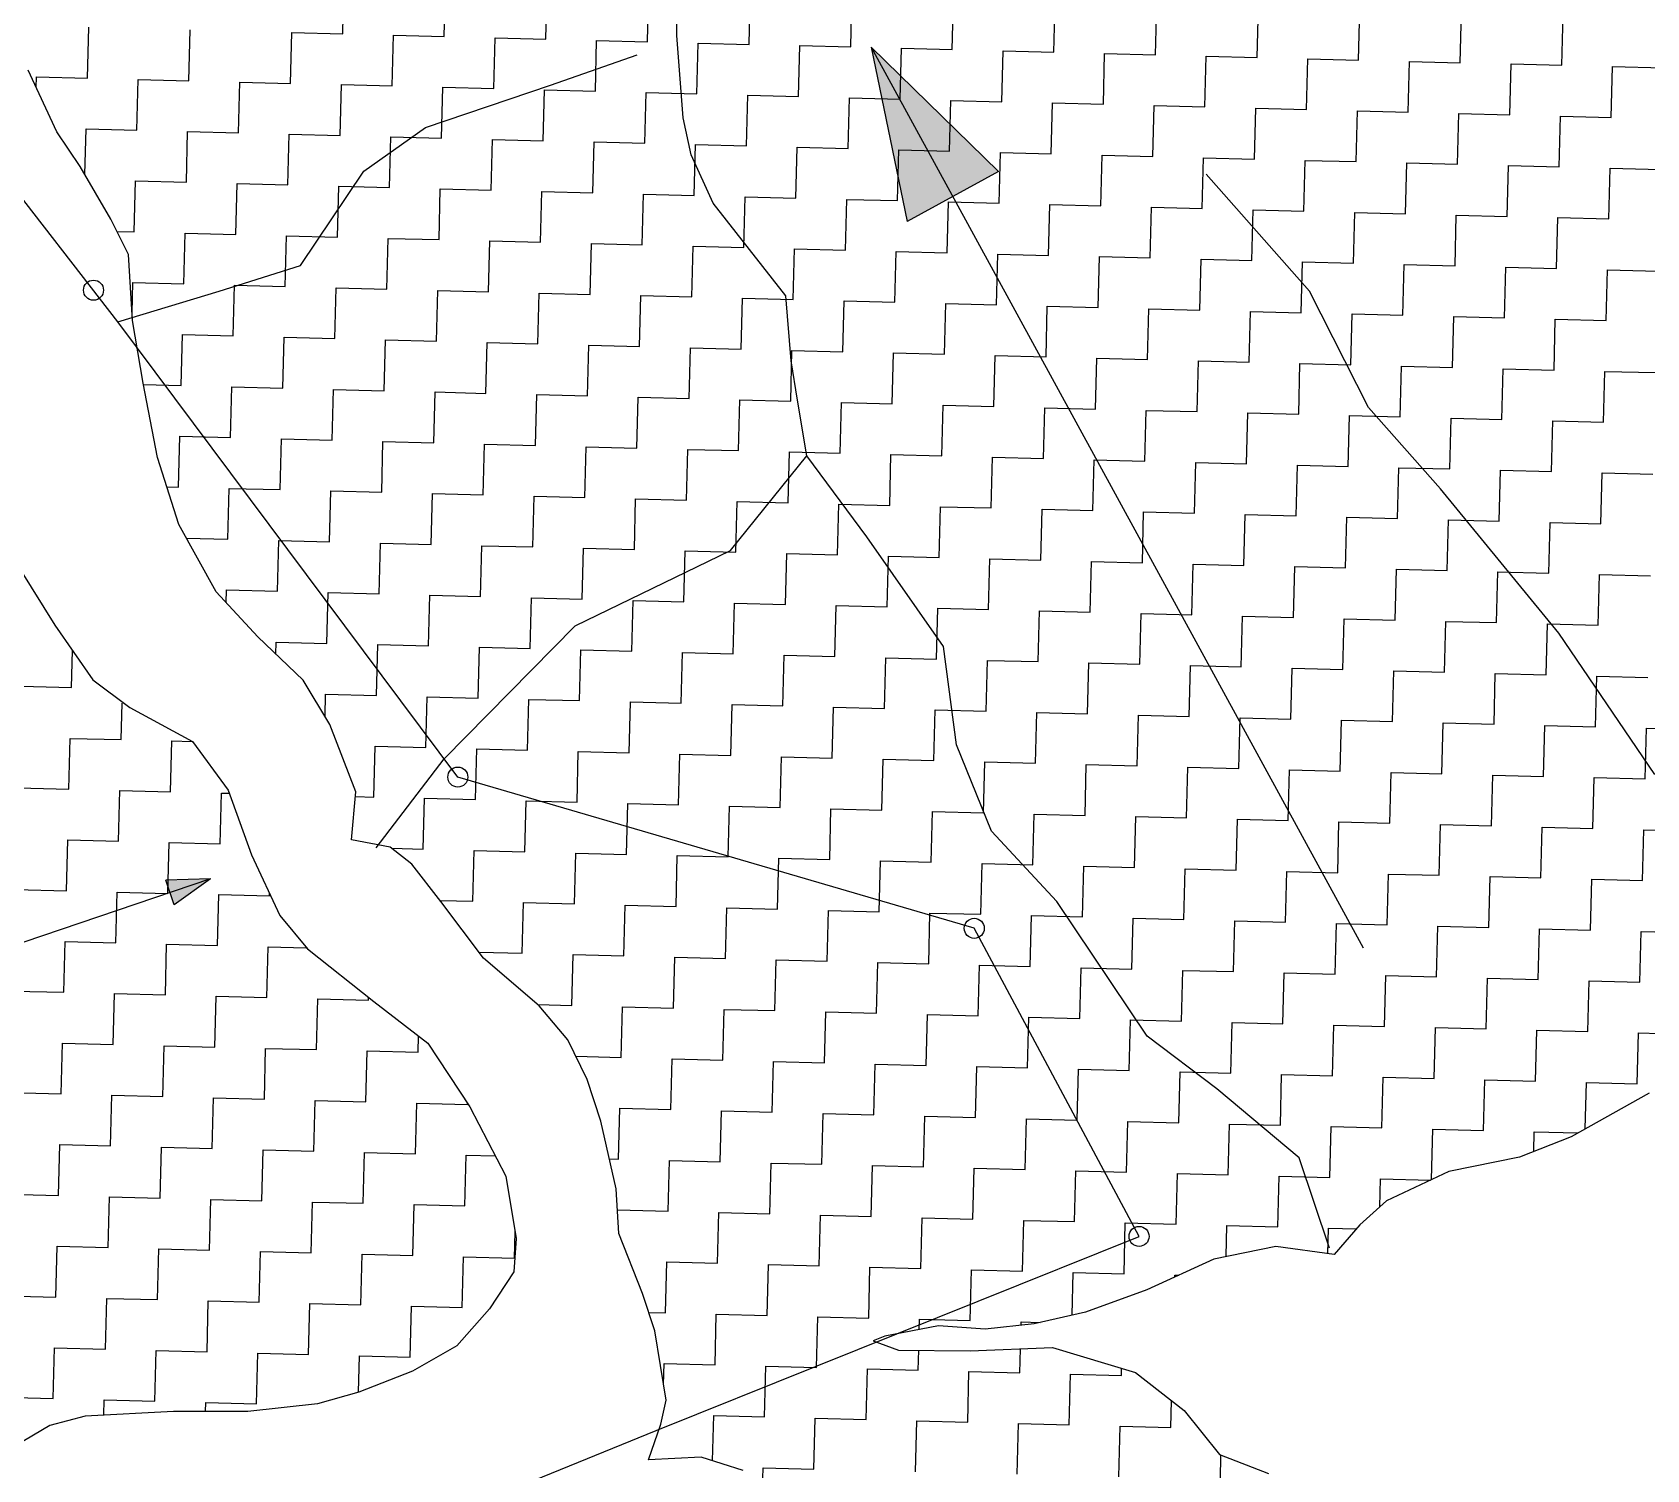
# Model space of a CAD drawing. Header units: metres. Extents: x 295068 to 298038, y 2018465 to 2021372.
# Drawn here: x 296351.1 to 296750.4, y 2018890.9 to 2019246.5 of the extents above; entities that cross this region are included whole.
import ezdxf

# ---------------------------------------------------------------- set-up
doc = ezdxf.new("R2010")
doc.units = ezdxf.units.M
doc.header["$MEASUREMENT"] = 0
for name, color, linetype in [('LINE_WATER', 4, 'Continuous'), ('POLY_HATCH', 12, 'Continuous'), ('POLY_PARCEL', 6, 'Continuous')]:
    doc.layers.add(name, color=color, linetype=linetype)

msp = doc.modelspace()

# ---------------------------------------------------------------- hatches: boundary and pattern name
h = msp.add_hatch(color=256)
h.paths.add_polyline_path([(296578.79, 2019205.87), (296590.1, 2019212.05), (296558.58, 2019242.86)])
h.paths.add_polyline_path([(296558.58, 2019242.86), (296567.47, 2019199.69), (296578.79, 2019205.87)])
h = msp.add_hatch(color=256)
h.paths.add_polyline_path([(296385.14, 2019033.68), (296386.18, 2019030.63), (296395.12, 2019037.07)])
h.paths.add_polyline_path([(296395.12, 2019037.07), (296384.11, 2019036.73), (296385.14, 2019033.68)])

# ---------------------------------------------------------------- linework, layer by layer
for points in [[(296558.58, 2019242.86), (296680.32, 2019020.04)], [(296558.58, 2019242.86), (296567.47, 2019199.69)], [(296558.58, 2019242.86), (296590.1, 2019212.05)], [(296590.1, 2019212.05), (296567.47, 2019199.69)], [(296395.12, 2019037.07), (296335.01, 2019016.67)], [(296395.12, 2019037.07), (296384.11, 2019036.73)], [(296386.18, 2019030.63), (296384.11, 2019036.73)], [(296395.12, 2019037.07), (296386.18, 2019030.63)]]:
    msp.add_lwpolyline(points)
for centre in [(296366.2, 2019182.71), (296456.33, 2019062.25), (296584.08, 2019024.83), (296624.85, 2018948.6)]:
    msp.add_circle(centre, 2.48)
at = {"layer": 'LINE_WATER'}
for p, q in [((296510.49, 2019245.75), (296510.69, 2019267.15)), ((296512.11, 2019225.36), (296510.49, 2019245.75)), ((296479.22, 2019233.41), (296500.67, 2019240.97)), ((296448.33, 2019222.97), (296479.22, 2019233.41)), ((296514.05, 2019216.18), (296512.11, 2019225.36)), ((296433.05, 2019212.13), (296448.33, 2019222.97)), ((296519.46, 2019204.26), (296514.05, 2019216.18)), ((296417.44, 2019188.8), (296433.05, 2019212.13)), ((296667.02, 2019182.52), (296641.44, 2019211.42)), ((296537.44, 2019181.32), (296519.46, 2019204.26)), ((296397.28, 2019182.46), (296417.44, 2019188.8)), ((296372.26, 2019174.91), (296397.28, 2019182.46)), ((296538.81, 2019165.22), (296537.44, 2019181.32)), ((296681.59, 2019153.73), (296667.02, 2019182.52)), ((296540.35, 2019155.55), (296538.81, 2019165.22)), ((296542.7, 2019141.73), (296540.35, 2019155.55)), ((296699.46, 2019133.59), (296681.59, 2019153.73)), ((296523.82, 2019118.35), (296542.7, 2019141.73)), ((296557.47, 2019121.73), (296542.7, 2019141.73)), ((296728.73, 2019097.87), (296699.46, 2019133.59)), ((296576.47, 2019094.53), (296557.47, 2019121.73)), ((296485.38, 2019099.68), (296523.82, 2019118.35)), ((296452.96, 2019066.77), (296485.38, 2019099.68)), ((296752.44, 2019062.89), (296728.73, 2019097.87)), ((296579.72, 2019070.2), (296576.47, 2019094.53)), ((296588.31, 2019048.89), (296579.72, 2019070.2)), ((296436.15, 2019044.77), (296452.96, 2019066.77)), ((296604.48, 2019031.45), (296588.31, 2019048.89)), ((296626.85, 2018998.18), (296604.48, 2019031.45)), ((296644.11, 2018985.09), (296626.85, 2018998.18)), ((296664.43, 2018968.04), (296644.11, 2018985.09)), ((296671.95, 2018945.71), (296664.43, 2018968.04))]:
    msp.add_line(p, q, dxfattribs=at)
at = {"layer": 'POLY_HATCH', "linetype": 'Continuous'}
for p, q in [((296427.84, 2019246.14), (296428.16, 2019258.71)), ((296452.97, 2019245.5), (296453.3, 2019258.06)), ((296478.11, 2019244.85), (296478.43, 2019257.41)), ((296503.24, 2019244.2), (296503.56, 2019256.77)), ((296528.37, 2019243.55), (296528.7, 2019256.12)), ((296553.51, 2019242.9), (296553.83, 2019255.47)), ((296578.64, 2019242.26), (296578.96, 2019254.82)), ((296603.77, 2019241.61), (296604.1, 2019254.17)), ((296628.91, 2019240.96), (296629.23, 2019253.53)), ((296654.04, 2019240.31), (296654.36, 2019252.88)), ((296679.17, 2019239.66), (296679.5, 2019252.23)), ((296704.31, 2019239.01), (296704.63, 2019251.58)), ((296729.44, 2019238.37), (296729.76, 2019250.93)), ((296364.68, 2019235.2), (296365.01, 2019247.76)), ((296389.81, 2019234.55), (296390.14, 2019247.12)), ((296414.95, 2019233.9), (296415.27, 2019246.47)), ((296415.27, 2019246.47), (296427.84, 2019246.14)), ((296440.08, 2019233.25), (296440.41, 2019245.82)), ((296440.41, 2019245.82), (296452.97, 2019245.5)), ((296465.21, 2019232.61), (296465.54, 2019245.17)), ((296465.54, 2019245.17), (296478.11, 2019244.85)), ((296490.35, 2019231.96), (296490.67, 2019244.52)), ((296490.67, 2019244.52), (296503.24, 2019244.2)), ((296515.48, 2019231.31), (296515.81, 2019243.88)), ((296515.81, 2019243.88), (296528.37, 2019243.55)), ((296540.61, 2019230.66), (296540.94, 2019243.23)), ((296540.94, 2019243.23), (296553.51, 2019242.9)), ((296565.75, 2019230.01), (296566.07, 2019242.58)), ((296566.07, 2019242.58), (296578.64, 2019242.26)), ((296590.88, 2019229.36), (296591.21, 2019241.93)), ((296591.21, 2019241.93), (296603.77, 2019241.61)), ((296616.02, 2019228.72), (296616.34, 2019241.28)), ((296616.34, 2019241.28), (296628.91, 2019240.96)), ((296641.15, 2019228.07), (296641.47, 2019240.63)), ((296641.47, 2019240.63), (296654.04, 2019240.31)), ((296666.28, 2019227.42), (296666.61, 2019239.99)), ((296666.61, 2019239.99), (296679.17, 2019239.66)), ((296691.42, 2019226.77), (296691.74, 2019239.34)), ((296691.74, 2019239.34), (296704.31, 2019239.01)), ((296716.55, 2019226.12), (296716.87, 2019238.69)), ((296716.87, 2019238.69), (296729.44, 2019238.37)), ((296741.68, 2019225.48), (296742.01, 2019238.04)), ((296742.01, 2019238.04), (296754.57, 2019237.72)), ((296352.05, 2019232.9), (296352.11, 2019235.52)), ((296352.11, 2019235.52), (296364.68, 2019235.2)), ((296376.92, 2019222.31), (296377.25, 2019234.87)), ((296377.25, 2019234.87), (296389.81, 2019234.55)), ((296402.06, 2019221.66), (296402.38, 2019234.23)), ((296402.38, 2019234.23), (296414.95, 2019233.9)), ((296427.19, 2019221.01), (296427.51, 2019233.58)), ((296427.51, 2019233.58), (296440.08, 2019233.25)), ((296452.32, 2019220.36), (296452.65, 2019232.93)), ((296452.65, 2019232.93), (296465.21, 2019232.61)), ((296477.46, 2019219.71), (296477.78, 2019232.28)), ((296477.78, 2019232.28), (296490.35, 2019231.96)), ((296502.59, 2019219.07), (296502.91, 2019231.63)), ((296502.91, 2019231.63), (296515.48, 2019231.31)), ((296527.72, 2019218.42), (296528.05, 2019230.98)), ((296528.05, 2019230.98), (296540.61, 2019230.66)), ((296552.86, 2019217.77), (296553.18, 2019230.34)), ((296553.18, 2019230.34), (296565.75, 2019230.01)), ((296577.99, 2019217.12), (296578.32, 2019229.69)), ((296578.32, 2019229.69), (296590.88, 2019229.36)), ((296603.12, 2019216.47), (296603.45, 2019229.04)), ((296603.45, 2019229.04), (296616.02, 2019228.72)), ((296628.26, 2019215.83), (296628.58, 2019228.39)), ((296628.58, 2019228.39), (296641.15, 2019228.07)), ((296653.39, 2019215.18), (296653.72, 2019227.74)), ((296653.72, 2019227.74), (296666.28, 2019227.42)), ((296678.52, 2019214.53), (296678.85, 2019227.1)), ((296678.85, 2019227.1), (296691.42, 2019226.77)), ((296703.66, 2019213.88), (296703.98, 2019226.45)), ((296703.98, 2019226.45), (296716.55, 2019226.12)), ((296728.79, 2019213.23), (296729.12, 2019225.8)), ((296729.12, 2019225.8), (296741.68, 2019225.48)), ((296364.07, 2019211.36), (296364.36, 2019222.63)), ((296364.36, 2019222.63), (296376.92, 2019222.31)), ((296389.17, 2019209.42), (296389.49, 2019221.98)), ((296389.49, 2019221.98), (296402.06, 2019221.66)), ((296414.3, 2019208.77), (296414.62, 2019221.33)), ((296414.62, 2019221.33), (296427.19, 2019221.01)), ((296439.43, 2019208.12), (296439.76, 2019220.69)), ((296439.76, 2019220.69), (296452.32, 2019220.36)), ((296464.57, 2019207.47), (296464.89, 2019220.04)), ((296464.89, 2019220.04), (296477.46, 2019219.71)), ((296489.7, 2019206.82), (296490.02, 2019219.39)), ((296490.02, 2019219.39), (296502.59, 2019219.07)), ((296514.83, 2019206.18), (296515.16, 2019218.74)), ((296515.16, 2019218.74), (296527.72, 2019218.42)), ((296539.97, 2019205.53), (296540.29, 2019218.09)), ((296540.29, 2019218.09), (296552.86, 2019217.77)), ((296565.1, 2019204.88), (296565.42, 2019217.45)), ((296565.42, 2019217.45), (296577.99, 2019217.12)), ((296590.23, 2019204.23), (296590.56, 2019216.8)), ((296590.56, 2019216.8), (296603.12, 2019216.47)), ((296615.37, 2019203.58), (296615.69, 2019216.15)), ((296615.69, 2019216.15), (296628.26, 2019215.83)), ((296640.5, 2019202.93), (296640.82, 2019215.5)), ((296640.82, 2019215.5), (296653.39, 2019215.18)), ((296665.63, 2019202.29), (296665.96, 2019214.85)), ((296665.96, 2019214.85), (296678.52, 2019214.53)), ((296690.77, 2019201.64), (296691.09, 2019214.2)), ((296691.09, 2019214.2), (296703.66, 2019213.88)), ((296715.9, 2019200.99), (296716.22, 2019213.56)), ((296716.22, 2019213.56), (296728.79, 2019213.23)), ((296741.03, 2019200.34), (296741.36, 2019212.91)), ((296741.36, 2019212.91), (296753.92, 2019212.58)), ((296376.28, 2019197.17), (296376.6, 2019209.74)), ((296376.6, 2019209.74), (296389.17, 2019209.42)), ((296401.41, 2019196.53), (296401.73, 2019209.09)), ((296401.73, 2019209.09), (296414.3, 2019208.77)), ((296426.54, 2019195.88), (296426.87, 2019208.44)), ((296426.87, 2019208.44), (296439.43, 2019208.12)), ((296451.68, 2019195.23), (296452, 2019207.8)), ((296452, 2019207.8), (296464.57, 2019207.47)), ((296476.81, 2019194.58), (296477.13, 2019207.15)), ((296477.13, 2019207.15), (296489.7, 2019206.82)), ((296501.94, 2019193.93), (296502.27, 2019206.5)), ((296502.27, 2019206.5), (296514.83, 2019206.18)), ((296527.08, 2019193.28), (296527.4, 2019205.85)), ((296527.4, 2019205.85), (296539.97, 2019205.53)), ((296552.21, 2019192.64), (296552.53, 2019205.2)), ((296552.53, 2019205.2), (296565.1, 2019204.88)), ((296577.34, 2019191.99), (296577.67, 2019204.55)), ((296577.67, 2019204.55), (296590.23, 2019204.23)), ((296602.48, 2019191.34), (296602.8, 2019203.91)), ((296602.8, 2019203.91), (296615.37, 2019203.58)), ((296627.61, 2019190.69), (296627.93, 2019203.26)), ((296627.93, 2019203.26), (296640.5, 2019202.93)), ((296652.74, 2019190.04), (296653.07, 2019202.61)), ((296653.07, 2019202.61), (296665.63, 2019202.29)), ((296677.88, 2019189.4), (296678.2, 2019201.96)), ((296678.2, 2019201.96), (296690.77, 2019201.64)), ((296703.01, 2019188.75), (296703.33, 2019201.31)), ((296703.33, 2019201.31), (296715.9, 2019200.99)), ((296371.97, 2019197.28), (296376.28, 2019197.17)), ((296728.14, 2019188.1), (296728.47, 2019200.67)), ((296728.47, 2019200.67), (296741.03, 2019200.34)), ((296388.52, 2019184.28), (296388.84, 2019196.85)), ((296388.84, 2019196.85), (296401.41, 2019196.53)), ((296413.65, 2019183.63), (296413.98, 2019196.2)), ((296413.98, 2019196.2), (296426.54, 2019195.88)), ((296438.78, 2019182.99), (296439.11, 2019195.55)), ((296439.11, 2019195.55), (296451.68, 2019195.23)), ((296463.92, 2019182.34), (296464.24, 2019194.91)), ((296464.24, 2019194.91), (296476.81, 2019194.58)), ((296489.05, 2019181.69), (296489.38, 2019194.26)), ((296489.38, 2019194.26), (296501.94, 2019193.93)), ((296514.19, 2019181.04), (296514.51, 2019193.61)), ((296514.51, 2019193.61), (296527.08, 2019193.28)), ((296539.32, 2019180.39), (296539.64, 2019192.96)), ((296539.64, 2019192.96), (296552.21, 2019192.64)), ((296564.45, 2019179.75), (296564.78, 2019192.31)), ((296564.78, 2019192.31), (296577.34, 2019191.99)), ((296589.59, 2019179.1), (296589.91, 2019191.66)), ((296589.91, 2019191.66), (296602.48, 2019191.34)), ((296614.72, 2019178.45), (296615.04, 2019191.02)), ((296615.04, 2019191.02), (296627.61, 2019190.69)), ((296639.85, 2019177.8), (296640.18, 2019190.37)), ((296640.18, 2019190.37), (296652.74, 2019190.04)), ((296664.99, 2019177.15), (296665.31, 2019189.72)), ((296665.31, 2019189.72), (296677.88, 2019189.4)), ((296690.12, 2019176.5), (296690.44, 2019189.07)), ((296690.44, 2019189.07), (296703.01, 2019188.75)), ((296715.25, 2019175.86), (296715.58, 2019188.42)), ((296715.58, 2019188.42), (296728.14, 2019188.1)), ((296740.39, 2019175.21), (296740.71, 2019187.77)), ((296740.71, 2019187.77), (296753.28, 2019187.45)), ((296375.76, 2019177.07), (296375.95, 2019184.61)), ((296375.95, 2019184.61), (296388.52, 2019184.28)), ((296400.76, 2019171.39), (296401.08, 2019183.96)), ((296401.08, 2019183.96), (296413.65, 2019183.63)), ((296425.89, 2019170.74), (296426.22, 2019183.31)), ((296426.22, 2019183.31), (296438.78, 2019182.99)), ((296451.03, 2019170.1), (296451.35, 2019182.66)), ((296451.35, 2019182.66), (296463.92, 2019182.34)), ((296476.16, 2019169.45), (296476.48, 2019182.01)), ((296476.48, 2019182.01), (296489.05, 2019181.69)), ((296501.29, 2019168.8), (296501.62, 2019181.37)), ((296501.62, 2019181.37), (296514.19, 2019181.04)), ((296526.43, 2019168.15), (296526.75, 2019180.72)), ((296526.75, 2019180.72), (296539.32, 2019180.39)), ((296551.56, 2019167.5), (296551.89, 2019180.07)), ((296551.89, 2019180.07), (296564.45, 2019179.75)), ((296576.69, 2019166.85), (296577.02, 2019179.42)), ((296577.02, 2019179.42), (296589.59, 2019179.1)), ((296601.83, 2019166.21), (296602.15, 2019178.77)), ((296602.15, 2019178.77), (296614.72, 2019178.45)), ((296626.96, 2019165.56), (296627.29, 2019178.13)), ((296627.29, 2019178.13), (296639.85, 2019177.8)), ((296652.09, 2019164.91), (296652.42, 2019177.48)), ((296652.42, 2019177.48), (296664.99, 2019177.15)), ((296677.23, 2019164.26), (296677.55, 2019176.83)), ((296677.55, 2019176.83), (296690.12, 2019176.5)), ((296702.36, 2019163.61), (296702.69, 2019176.18)), ((296702.69, 2019176.18), (296715.25, 2019175.86)), ((296727.5, 2019162.97), (296727.82, 2019175.53)), ((296727.82, 2019175.53), (296740.39, 2019175.21)), ((296387.87, 2019159.15), (296388.19, 2019171.72)), ((296388.19, 2019171.72), (296400.76, 2019171.39)), ((296413, 2019158.5), (296413.33, 2019171.07)), ((296413.33, 2019171.07), (296425.89, 2019170.74)), ((296438.14, 2019157.85), (296438.46, 2019170.42)), ((296438.46, 2019170.42), (296451.03, 2019170.1)), ((296463.27, 2019157.2), (296463.59, 2019169.77)), ((296463.59, 2019169.77), (296476.16, 2019169.45)), ((296488.4, 2019156.56), (296488.73, 2019169.12)), ((296488.73, 2019169.12), (296501.29, 2019168.8)), ((296513.54, 2019155.91), (296513.86, 2019168.48)), ((296513.86, 2019168.48), (296526.43, 2019168.15)), ((296538.67, 2019155.26), (296538.99, 2019167.83)), ((296538.99, 2019167.83), (296551.56, 2019167.5)), ((296563.8, 2019154.61), (296564.13, 2019167.18)), ((296564.13, 2019167.18), (296576.69, 2019166.85)), ((296588.94, 2019153.96), (296589.26, 2019166.53)), ((296589.26, 2019166.53), (296601.83, 2019166.21)), ((296614.07, 2019153.32), (296614.39, 2019165.88)), ((296614.39, 2019165.88), (296626.96, 2019165.56)), ((296639.2, 2019152.67), (296639.53, 2019165.23)), ((296639.53, 2019165.23), (296652.09, 2019164.91)), ((296664.34, 2019152.02), (296664.66, 2019164.59)), ((296664.66, 2019164.59), (296677.23, 2019164.26)), ((296689.47, 2019151.37), (296689.79, 2019163.94)), ((296689.79, 2019163.94), (296702.36, 2019163.61)), ((296714.6, 2019150.72), (296714.93, 2019163.29)), ((296714.93, 2019163.29), (296727.5, 2019162.97)), ((296739.74, 2019150.07), (296740.06, 2019162.64)), ((296740.06, 2019162.64), (296752.63, 2019162.32)), ((296378.55, 2019159.39), (296387.87, 2019159.15)), ((296400.11, 2019146.26), (296400.44, 2019158.83)), ((296400.44, 2019158.83), (296413, 2019158.5)), ((296425.25, 2019145.61), (296425.57, 2019158.18)), ((296425.57, 2019158.18), (296438.14, 2019157.85)), ((296450.38, 2019144.96), (296450.7, 2019157.53)), ((296450.7, 2019157.53), (296463.27, 2019157.2)), ((296475.51, 2019144.31), (296475.84, 2019156.88)), ((296475.84, 2019156.88), (296488.4, 2019156.56)), ((296500.65, 2019143.67), (296500.97, 2019156.23)), ((296500.97, 2019156.23), (296513.54, 2019155.91)), ((296525.78, 2019143.02), (296526.1, 2019155.58)), ((296526.1, 2019155.58), (296538.67, 2019155.26)), ((296550.91, 2019142.37), (296551.24, 2019154.94)), ((296551.24, 2019154.94), (296563.8, 2019154.61)), ((296576.05, 2019141.72), (296576.37, 2019154.29)), ((296576.37, 2019154.29), (296588.94, 2019153.96)), ((296601.18, 2019141.07), (296601.5, 2019153.64)), ((296601.5, 2019153.64), (296614.07, 2019153.32)), ((296626.31, 2019140.42), (296626.64, 2019152.99)), ((296626.64, 2019152.99), (296639.2, 2019152.67)), ((296651.45, 2019139.78), (296651.77, 2019152.34)), ((296651.77, 2019152.34), (296664.34, 2019152.02)), ((296676.58, 2019139.13), (296676.9, 2019151.7)), ((296676.9, 2019151.7), (296689.47, 2019151.37)), ((296701.71, 2019138.48), (296702.04, 2019151.05)), ((296702.04, 2019151.05), (296714.6, 2019150.72)), ((296726.85, 2019137.83), (296727.17, 2019150.4)), ((296727.17, 2019150.4), (296739.74, 2019150.07)), ((296387.22, 2019134.02), (296387.55, 2019146.58)), ((296387.55, 2019146.58), (296400.11, 2019146.26)), ((296412.36, 2019133.37), (296412.68, 2019145.93)), ((296412.68, 2019145.93), (296425.25, 2019145.61)), ((296437.49, 2019132.72), (296437.81, 2019145.29)), ((296437.81, 2019145.29), (296450.38, 2019144.96)), ((296462.62, 2019132.07), (296462.95, 2019144.64)), ((296462.95, 2019144.64), (296475.51, 2019144.31)), ((296487.76, 2019131.42), (296488.08, 2019143.99)), ((296488.08, 2019143.99), (296500.65, 2019143.67)), ((296512.89, 2019130.78), (296513.21, 2019143.34)), ((296513.21, 2019143.34), (296525.78, 2019143.02)), ((296538.02, 2019130.13), (296538.35, 2019142.69)), ((296538.35, 2019142.69), (296550.91, 2019142.37)), ((296563.16, 2019129.48), (296563.48, 2019142.05)), ((296563.48, 2019142.05), (296576.05, 2019141.72)), ((296588.29, 2019128.83), (296588.61, 2019141.4)), ((296588.61, 2019141.4), (296601.18, 2019141.07)), ((296613.42, 2019128.18), (296613.75, 2019140.75)), ((296613.75, 2019140.75), (296626.31, 2019140.42)), ((296638.56, 2019127.53), (296638.88, 2019140.1)), ((296638.88, 2019140.1), (296651.45, 2019139.78)), ((296663.69, 2019126.89), (296664.01, 2019139.45)), ((296664.01, 2019139.45), (296676.58, 2019139.13)), ((296688.82, 2019126.24), (296689.15, 2019138.8)), ((296689.15, 2019138.8), (296701.71, 2019138.48)), ((296713.96, 2019125.59), (296714.28, 2019138.16)), ((296714.28, 2019138.16), (296726.85, 2019137.83)), ((296739.09, 2019124.94), (296739.41, 2019137.51)), ((296739.41, 2019137.51), (296751.98, 2019137.18)), ((296384.33, 2019134.09), (296387.22, 2019134.02)), ((296399.46, 2019121.13), (296399.79, 2019133.69)), ((296399.79, 2019133.69), (296412.36, 2019133.37)), ((296424.6, 2019120.48), (296424.92, 2019133.04)), ((296424.92, 2019133.04), (296437.49, 2019132.72)), ((296449.73, 2019119.83), (296450.06, 2019132.4)), ((296450.06, 2019132.4), (296462.62, 2019132.07)), ((296474.86, 2019119.18), (296475.19, 2019131.75)), ((296475.19, 2019131.75), (296487.76, 2019131.42)), ((296500, 2019118.53), (296500.32, 2019131.1)), ((296500.32, 2019131.1), (296512.89, 2019130.78)), ((296525.13, 2019117.88), (296525.46, 2019130.45)), ((296525.46, 2019130.45), (296538.02, 2019130.13)), ((296550.26, 2019117.24), (296550.59, 2019129.8)), ((296550.59, 2019129.8), (296563.16, 2019129.48)), ((296575.4, 2019116.59), (296575.72, 2019129.15)), ((296575.72, 2019129.15), (296588.29, 2019128.83)), ((296600.53, 2019115.94), (296600.86, 2019128.51)), ((296600.86, 2019128.51), (296613.42, 2019128.18)), ((296625.67, 2019115.29), (296625.99, 2019127.86)), ((296625.99, 2019127.86), (296638.56, 2019127.53)), ((296650.8, 2019114.64), (296651.12, 2019127.21)), ((296651.12, 2019127.21), (296663.69, 2019126.89)), ((296675.93, 2019114), (296676.26, 2019126.56)), ((296676.26, 2019126.56), (296688.82, 2019126.24)), ((296701.07, 2019113.35), (296701.39, 2019125.91)), ((296701.39, 2019125.91), (296713.96, 2019125.59)), ((296726.2, 2019112.7), (296726.52, 2019125.27)), ((296726.52, 2019125.27), (296739.09, 2019124.94)), ((296389.15, 2019121.39), (296399.46, 2019121.13)), ((296411.71, 2019108.23), (296412.03, 2019120.8)), ((296412.03, 2019120.8), (296424.6, 2019120.48)), ((296436.84, 2019107.59), (296437.16, 2019120.15)), ((296437.16, 2019120.15), (296449.73, 2019119.83)), ((296461.97, 2019106.94), (296462.3, 2019119.5)), ((296462.3, 2019119.5), (296474.86, 2019119.18)), ((296487.11, 2019106.29), (296487.43, 2019118.86)), ((296487.43, 2019118.86), (296500, 2019118.53)), ((296512.24, 2019105.64), (296512.56, 2019118.21)), ((296512.56, 2019118.21), (296525.13, 2019117.88)), ((296537.37, 2019104.99), (296537.7, 2019117.56)), ((296537.7, 2019117.56), (296550.26, 2019117.24)), ((296562.51, 2019104.35), (296562.83, 2019116.91)), ((296562.83, 2019116.91), (296575.4, 2019116.59)), ((296587.64, 2019103.7), (296587.96, 2019116.26)), ((296587.96, 2019116.26), (296600.53, 2019115.94)), ((296612.77, 2019103.05), (296613.1, 2019115.62)), ((296613.1, 2019115.62), (296625.67, 2019115.29)), ((296637.91, 2019102.4), (296638.23, 2019114.97)), ((296638.23, 2019114.97), (296650.8, 2019114.64)), ((296663.04, 2019101.75), (296663.37, 2019114.32)), ((296663.37, 2019114.32), (296675.93, 2019114)), ((296688.17, 2019101.1), (296688.5, 2019113.67)), ((296688.5, 2019113.67), (296701.07, 2019113.35)), ((296713.31, 2019100.46), (296713.63, 2019113.02)), ((296713.63, 2019113.02), (296726.2, 2019112.7)), ((296738.44, 2019099.81), (296738.77, 2019112.37)), ((296738.77, 2019112.37), (296751.33, 2019112.05)), ((296399.06, 2019105.33), (296399.14, 2019108.56)), ((296399.14, 2019108.56), (296411.71, 2019108.23)), ((296423.95, 2019095.34), (296424.27, 2019107.91)), ((296424.27, 2019107.91), (296436.84, 2019107.59)), ((296449.08, 2019094.7), (296449.41, 2019107.26)), ((296449.41, 2019107.26), (296461.97, 2019106.94)), ((296474.22, 2019094.05), (296474.54, 2019106.61)), ((296474.54, 2019106.61), (296487.11, 2019106.29)), ((296499.35, 2019093.4), (296499.67, 2019105.97)), ((296499.67, 2019105.97), (296512.24, 2019105.64)), ((296524.48, 2019092.75), (296524.81, 2019105.32)), ((296524.81, 2019105.32), (296537.37, 2019104.99)), ((296549.62, 2019092.1), (296549.94, 2019104.67)), ((296549.94, 2019104.67), (296562.51, 2019104.35)), ((296574.75, 2019091.45), (296575.07, 2019104.02)), ((296575.07, 2019104.02), (296587.64, 2019103.7)), ((296599.88, 2019090.81), (296600.21, 2019103.37)), ((296600.21, 2019103.37), (296612.77, 2019103.05)), ((296625.02, 2019090.16), (296625.34, 2019102.72)), ((296625.34, 2019102.72), (296637.91, 2019102.4)), ((296650.15, 2019089.51), (296650.47, 2019102.08)), ((296650.47, 2019102.08), (296663.04, 2019101.75)), ((296675.28, 2019088.86), (296675.61, 2019101.43)), ((296675.61, 2019101.43), (296688.17, 2019101.1)), ((296700.42, 2019088.21), (296700.74, 2019100.78)), ((296700.74, 2019100.78), (296713.31, 2019100.46)), ((296725.55, 2019087.57), (296725.87, 2019100.13)), ((296725.87, 2019100.13), (296738.44, 2019099.81)), ((296360.79, 2019084.4), (296361.03, 2019093.53)), ((296411.31, 2019092.69), (296411.38, 2019095.67)), ((296411.38, 2019095.67), (296423.95, 2019095.34)), ((296436.19, 2019082.45), (296436.52, 2019095.02)), ((296436.52, 2019095.02), (296449.08, 2019094.7)), ((296461.33, 2019081.8), (296461.65, 2019094.37)), ((296461.65, 2019094.37), (296474.22, 2019094.05)), ((296486.46, 2019081.16), (296486.78, 2019093.72)), ((296486.78, 2019093.72), (296499.35, 2019093.4)), ((296511.59, 2019080.51), (296511.92, 2019093.08)), ((296511.92, 2019093.08), (296524.48, 2019092.75)), ((296536.73, 2019079.86), (296537.05, 2019092.43)), ((296537.05, 2019092.43), (296549.62, 2019092.1)), ((296561.86, 2019079.21), (296562.18, 2019091.78)), ((296562.18, 2019091.78), (296574.75, 2019091.45)), ((296586.99, 2019078.56), (296587.32, 2019091.13)), ((296587.32, 2019091.13), (296599.88, 2019090.81)), ((296612.13, 2019077.92), (296612.45, 2019090.48)), ((296612.45, 2019090.48), (296625.02, 2019090.16)), ((296637.26, 2019077.27), (296637.58, 2019089.83)), ((296637.58, 2019089.83), (296650.15, 2019089.51)), ((296662.39, 2019076.62), (296662.72, 2019089.19)), ((296662.72, 2019089.19), (296675.28, 2019088.86)), ((296687.53, 2019075.97), (296687.85, 2019088.54)), ((296687.85, 2019088.54), (296700.42, 2019088.21)), ((296712.66, 2019075.32), (296712.98, 2019087.89)), ((296712.98, 2019087.89), (296725.55, 2019087.57)), ((296737.79, 2019074.67), (296738.12, 2019087.24)), ((296738.12, 2019087.24), (296750.68, 2019086.92)), ((296348.23, 2019084.72), (296360.79, 2019084.4)), ((296423.48, 2019077.23), (296423.63, 2019082.78)), ((296423.63, 2019082.78), (296436.19, 2019082.45)), ((296448.43, 2019069.56), (296448.76, 2019082.13)), ((296448.76, 2019082.13), (296461.33, 2019081.8)), ((296473.57, 2019068.91), (296473.89, 2019081.48)), ((296473.89, 2019081.48), (296486.46, 2019081.16)), ((296373.03, 2019071.51), (296373.27, 2019080.54)), ((296498.7, 2019068.27), (296499.03, 2019080.83)), ((296499.03, 2019080.83), (296511.59, 2019080.51)), ((296523.83, 2019067.62), (296524.16, 2019080.18)), ((296524.16, 2019080.18), (296536.73, 2019079.86)), ((296548.97, 2019066.97), (296549.29, 2019079.54)), ((296549.29, 2019079.54), (296561.86, 2019079.21)), ((296574.1, 2019066.32), (296574.43, 2019078.89)), ((296574.43, 2019078.89), (296586.99, 2019078.56)), ((296599.24, 2019065.67), (296599.56, 2019078.24)), ((296599.56, 2019078.24), (296612.13, 2019077.92)), ((296624.37, 2019065.02), (296624.69, 2019077.59)), ((296624.69, 2019077.59), (296637.26, 2019077.27)), ((296649.5, 2019064.38), (296649.83, 2019076.94)), ((296649.83, 2019076.94), (296662.39, 2019076.62)), ((296674.64, 2019063.73), (296674.96, 2019076.3)), ((296674.96, 2019076.3), (296687.53, 2019075.97)), ((296699.77, 2019063.08), (296700.09, 2019075.65)), ((296700.09, 2019075.65), (296712.66, 2019075.32)), ((296724.9, 2019062.43), (296725.23, 2019075)), ((296725.23, 2019075), (296737.79, 2019074.67)), ((296750.04, 2019061.78), (296750.36, 2019074.35)), ((296750.36, 2019074.35), (296762.93, 2019074.03)), ((296360.14, 2019059.26), (296360.47, 2019071.83)), ((296360.47, 2019071.83), (296373.03, 2019071.51)), ((296385.28, 2019058.62), (296385.6, 2019071.18)), ((296385.6, 2019071.18), (296390.64, 2019071.05)), ((296435.54, 2019057.32), (296435.87, 2019069.89)), ((296435.87, 2019069.89), (296448.43, 2019069.56)), ((296460.68, 2019056.67), (296461, 2019069.24)), ((296461, 2019069.24), (296473.57, 2019068.91)), ((296485.81, 2019056.02), (296486.13, 2019068.59)), ((296486.13, 2019068.59), (296498.7, 2019068.27)), ((296510.94, 2019055.37), (296511.27, 2019067.94)), ((296511.27, 2019067.94), (296523.83, 2019067.62)), ((296536.08, 2019054.73), (296536.4, 2019067.29)), ((296536.4, 2019067.29), (296548.97, 2019066.97)), ((296561.21, 2019054.08), (296561.54, 2019066.65)), ((296561.54, 2019066.65), (296574.1, 2019066.32)), ((296586.34, 2019053.43), (296586.67, 2019066)), ((296586.67, 2019066), (296599.24, 2019065.67)), ((296611.48, 2019052.78), (296611.8, 2019065.35)), ((296611.8, 2019065.35), (296624.37, 2019065.02)), ((296636.61, 2019052.13), (296636.94, 2019064.7)), ((296636.94, 2019064.7), (296649.5, 2019064.38)), ((296661.74, 2019051.49), (296662.07, 2019064.05)), ((296662.07, 2019064.05), (296674.64, 2019063.73)), ((296686.88, 2019050.84), (296687.2, 2019063.4)), ((296687.2, 2019063.4), (296699.77, 2019063.08)), ((296712.01, 2019050.19), (296712.34, 2019062.76)), ((296712.34, 2019062.76), (296724.9, 2019062.43)), ((296737.14, 2019049.54), (296737.47, 2019062.11)), ((296737.47, 2019062.11), (296750.04, 2019061.78)), ((296347.58, 2019059.59), (296360.14, 2019059.26)), ((296372.39, 2019046.37), (296372.71, 2019058.94)), ((296372.71, 2019058.94), (296385.28, 2019058.62)), ((296397.52, 2019045.73), (296397.84, 2019058.29)), ((296397.84, 2019058.29), (296399.84, 2019058.24)), ((296431, 2019057.44), (296435.54, 2019057.32)), ((296447.79, 2019044.43), (296448.11, 2019057)), ((296448.11, 2019057), (296460.68, 2019056.67)), ((296472.92, 2019043.78), (296473.24, 2019056.35)), ((296473.24, 2019056.35), (296485.81, 2019056.02)), ((296498.05, 2019043.13), (296498.38, 2019055.7)), ((296498.38, 2019055.7), (296510.94, 2019055.37)), ((296523.19, 2019042.48), (296523.51, 2019055.05)), ((296523.51, 2019055.05), (296536.08, 2019054.73)), ((296548.32, 2019041.84), (296548.64, 2019054.4)), ((296548.64, 2019054.4), (296561.21, 2019054.08)), ((296573.45, 2019041.19), (296573.78, 2019053.75)), ((296573.78, 2019053.75), (296586.34, 2019053.43)), ((296598.59, 2019040.54), (296598.91, 2019053.11)), ((296598.91, 2019053.11), (296611.48, 2019052.78)), ((296623.72, 2019039.89), (296624.04, 2019052.46)), ((296624.04, 2019052.46), (296636.61, 2019052.13)), ((296648.85, 2019039.24), (296649.18, 2019051.81)), ((296649.18, 2019051.81), (296661.74, 2019051.49)), ((296673.99, 2019038.59), (296674.31, 2019051.16)), ((296674.31, 2019051.16), (296686.88, 2019050.84)), ((296699.12, 2019037.95), (296699.44, 2019050.51)), ((296699.44, 2019050.51), (296712.01, 2019050.19)), ((296724.25, 2019037.3), (296724.58, 2019049.87)), ((296724.58, 2019049.87), (296737.14, 2019049.54)), ((296749.39, 2019036.65), (296749.71, 2019049.22)), ((296749.71, 2019049.22), (296762.28, 2019048.89)), ((296359.5, 2019034.13), (296359.82, 2019046.7)), ((296359.82, 2019046.7), (296372.39, 2019046.37)), ((296384.63, 2019033.48), (296384.95, 2019046.05)), ((296384.95, 2019046.05), (296397.52, 2019045.73)), ((296439.94, 2019044.63), (296447.79, 2019044.43)), ((296460.03, 2019031.54), (296460.35, 2019044.1)), ((296460.35, 2019044.1), (296472.92, 2019043.78)), ((296485.16, 2019030.89), (296485.49, 2019043.46)), ((296485.49, 2019043.46), (296498.05, 2019043.13)), ((296510.3, 2019030.24), (296510.62, 2019042.81)), ((296510.62, 2019042.81), (296523.19, 2019042.48)), ((296535.43, 2019029.59), (296535.75, 2019042.16)), ((296535.75, 2019042.16), (296548.32, 2019041.84)), ((296560.56, 2019028.95), (296560.89, 2019041.51)), ((296560.89, 2019041.51), (296573.45, 2019041.19)), ((296585.7, 2019028.3), (296586.02, 2019040.86)), ((296586.02, 2019040.86), (296598.59, 2019040.54)), ((296610.83, 2019027.65), (296611.15, 2019040.22)), ((296611.15, 2019040.22), (296623.72, 2019039.89)), ((296635.96, 2019027), (296636.29, 2019039.57)), ((296636.29, 2019039.57), (296648.85, 2019039.24)), ((296661.1, 2019026.35), (296661.42, 2019038.92)), ((296661.42, 2019038.92), (296673.99, 2019038.59)), ((296686.23, 2019025.7), (296686.55, 2019038.27)), ((296686.55, 2019038.27), (296699.12, 2019037.95)), ((296711.36, 2019025.06), (296711.69, 2019037.62)), ((296711.69, 2019037.62), (296724.25, 2019037.3)), ((296346.93, 2019034.45), (296359.5, 2019034.13)), ((296371.74, 2019021.24), (296372.06, 2019033.81)), ((296372.06, 2019033.81), (296384.63, 2019033.48)), ((296396.87, 2019020.59), (296397.2, 2019033.16)), ((296397.2, 2019033.16), (296409.76, 2019032.83)), ((296409.76, 2019032.83), (296409.78, 2019033.43)), ((296736.5, 2019024.41), (296736.82, 2019036.97)), ((296736.82, 2019036.97), (296749.39, 2019036.65)), ((296451.95, 2019031.75), (296460.03, 2019031.54)), ((296472.27, 2019018.65), (296472.6, 2019031.21)), ((296472.6, 2019031.21), (296485.16, 2019030.89)), ((296497.41, 2019018), (296497.73, 2019030.57)), ((296497.73, 2019030.57), (296510.3, 2019030.24)), ((296522.54, 2019017.35), (296522.86, 2019029.92)), ((296522.86, 2019029.92), (296535.43, 2019029.59)), ((296547.67, 2019016.7), (296548, 2019029.27)), ((296548, 2019029.27), (296560.56, 2019028.95)), ((296572.81, 2019016.05), (296573.13, 2019028.62)), ((296573.13, 2019028.62), (296585.7, 2019028.3)), ((296597.94, 2019015.41), (296598.26, 2019027.97)), ((296598.26, 2019027.97), (296610.83, 2019027.65)), ((296623.07, 2019014.76), (296623.4, 2019027.32)), ((296623.4, 2019027.32), (296635.96, 2019027)), ((296648.21, 2019014.11), (296648.53, 2019026.68)), ((296648.53, 2019026.68), (296661.1, 2019026.35)), ((296673.34, 2019013.46), (296673.66, 2019026.03)), ((296673.66, 2019026.03), (296686.23, 2019025.7)), ((296698.47, 2019012.81), (296698.8, 2019025.38)), ((296698.8, 2019025.38), (296711.36, 2019025.06)), ((296358.85, 2019009), (296359.17, 2019021.56)), ((296359.17, 2019021.56), (296371.74, 2019021.24)), ((296723.61, 2019012.17), (296723.93, 2019024.73)), ((296723.93, 2019024.73), (296736.5, 2019024.41)), ((296748.74, 2019011.52), (296749.06, 2019024.08)), ((296749.06, 2019024.08), (296761.63, 2019023.76)), ((296383.98, 2019008.35), (296384.3, 2019020.92)), ((296384.3, 2019020.92), (296396.87, 2019020.59)), ((296409.11, 2019007.7), (296409.44, 2019020.27)), ((296409.44, 2019020.27), (296418.79, 2019020.03)), ((296461.59, 2019018.92), (296472.27, 2019018.65)), ((296484.51, 2019005.76), (296484.84, 2019018.32)), ((296484.84, 2019018.32), (296497.41, 2019018)), ((296509.65, 2019005.11), (296509.97, 2019017.67)), ((296509.97, 2019017.67), (296522.54, 2019017.35)), ((296534.78, 2019004.46), (296535.11, 2019017.03)), ((296535.11, 2019017.03), (296547.67, 2019016.7)), ((296559.91, 2019003.81), (296560.24, 2019016.38)), ((296560.24, 2019016.38), (296572.81, 2019016.05)), ((296585.05, 2019003.16), (296585.37, 2019015.73)), ((296585.37, 2019015.73), (296597.94, 2019015.41)), ((296610.18, 2019002.52), (296610.51, 2019015.08)), ((296610.51, 2019015.08), (296623.07, 2019014.76)), ((296635.31, 2019001.87), (296635.64, 2019014.43)), ((296635.64, 2019014.43), (296648.21, 2019014.11)), ((296660.45, 2019001.22), (296660.77, 2019013.79)), ((296660.77, 2019013.79), (296673.34, 2019013.46)), ((296346.28, 2019009.32), (296358.85, 2019009)), ((296685.58, 2019000.57), (296685.91, 2019013.14)), ((296685.91, 2019013.14), (296698.47, 2019012.81)), ((296710.72, 2018999.92), (296711.04, 2019012.49)), ((296711.04, 2019012.49), (296723.61, 2019012.17)), ((296735.85, 2018999.27), (296736.17, 2019011.84)), ((296736.17, 2019011.84), (296748.74, 2019011.52)), ((296371.09, 2018996.11), (296371.41, 2019008.67)), ((296371.41, 2019008.67), (296383.98, 2019008.35)), ((296396.22, 2018995.46), (296396.55, 2019008.02)), ((296396.55, 2019008.02), (296409.11, 2019007.7)), ((296421.36, 2018994.81), (296421.68, 2019007.38)), ((296421.68, 2019007.38), (296434.25, 2019007.05)), ((296434.25, 2019007.05), (296434.27, 2019007.75)), ((296476.08, 2019005.97), (296484.51, 2019005.76)), ((296496.76, 2018992.87), (296497.08, 2019005.43)), ((296497.08, 2019005.43), (296509.65, 2019005.11)), ((296521.89, 2018992.22), (296522.21, 2019004.78)), ((296522.21, 2019004.78), (296534.78, 2019004.46)), ((296547.02, 2018991.57), (296547.35, 2019004.14)), ((296547.35, 2019004.14), (296559.91, 2019003.81)), ((296572.16, 2018990.92), (296572.48, 2019003.49)), ((296572.48, 2019003.49), (296585.05, 2019003.16)), ((296597.29, 2018990.27), (296597.61, 2019002.84)), ((296597.61, 2019002.84), (296610.18, 2019002.52)), ((296622.42, 2018989.62), (296622.75, 2019002.19)), ((296622.75, 2019002.19), (296635.31, 2019001.87)), ((296647.56, 2018988.98), (296647.88, 2019001.54)), ((296647.88, 2019001.54), (296660.45, 2019001.22)), ((296446.49, 2018994.16), (296446.59, 2018998.19)), ((296672.69, 2018988.33), (296673.01, 2019000.89)), ((296673.01, 2019000.89), (296685.58, 2019000.57)), ((296697.82, 2018987.68), (296698.15, 2019000.25)), ((296698.15, 2019000.25), (296710.72, 2018999.92)), ((296722.96, 2018987.03), (296723.28, 2018999.6)), ((296723.28, 2018999.6), (296735.85, 2018999.27)), ((296748.09, 2018986.38), (296748.42, 2018998.95)), ((296748.42, 2018998.95), (296760.98, 2018998.63)), ((296358.2, 2018983.86), (296358.52, 2018996.43)), ((296358.52, 2018996.43), (296371.09, 2018996.11)), ((296383.33, 2018983.22), (296383.66, 2018995.78)), ((296383.66, 2018995.78), (296396.22, 2018995.46)), ((296408.47, 2018982.57), (296408.79, 2018995.13)), ((296408.79, 2018995.13), (296421.36, 2018994.81)), ((296433.6, 2018981.92), (296433.92, 2018994.49)), ((296433.92, 2018994.49), (296446.49, 2018994.16)), ((296485.49, 2018993.16), (296496.76, 2018992.87)), ((296509, 2018979.97), (296509.32, 2018992.54)), ((296509.32, 2018992.54), (296521.89, 2018992.22)), ((296534.13, 2018979.33), (296534.46, 2018991.89)), ((296534.46, 2018991.89), (296547.02, 2018991.57)), ((296559.27, 2018978.68), (296559.59, 2018991.24)), ((296559.59, 2018991.24), (296572.16, 2018990.92)), ((296584.4, 2018978.03), (296584.72, 2018990.6)), ((296584.72, 2018990.6), (296597.29, 2018990.27)), ((296609.53, 2018977.38), (296609.86, 2018989.95)), ((296609.86, 2018989.95), (296622.42, 2018989.62)), ((296634.67, 2018976.73), (296634.99, 2018989.3)), ((296634.99, 2018989.3), (296647.56, 2018988.98)), ((296659.8, 2018976.09), (296660.12, 2018988.65)), ((296660.12, 2018988.65), (296672.69, 2018988.33)), ((296684.93, 2018975.44), (296685.26, 2018988)), ((296685.26, 2018988), (296697.82, 2018987.68)), ((296710.07, 2018974.79), (296710.39, 2018987.36)), ((296710.39, 2018987.36), (296722.96, 2018987.03)), ((296735.23, 2018975.19), (296735.52, 2018986.71)), ((296735.52, 2018986.71), (296748.09, 2018986.38)), ((296345.63, 2018984.19), (296358.2, 2018983.86)), ((296370.44, 2018970.97), (296370.77, 2018983.54)), ((296370.77, 2018983.54), (296383.33, 2018983.22)), ((296395.58, 2018970.32), (296395.9, 2018982.89)), ((296395.9, 2018982.89), (296408.47, 2018982.57)), ((296420.71, 2018969.68), (296421.03, 2018982.24)), ((296421.03, 2018982.24), (296433.6, 2018981.92)), ((296445.84, 2018969.03), (296446.17, 2018981.6)), ((296446.17, 2018981.6), (296458.73, 2018981.27)), ((296458.73, 2018981.27), (296458.74, 2018981.53)), ((296496.11, 2018967.73), (296496.43, 2018980.3)), ((296496.43, 2018980.3), (296509, 2018979.97)), ((296521.24, 2018967.08), (296521.57, 2018979.65)), ((296521.57, 2018979.65), (296534.13, 2018979.33)), ((296546.38, 2018966.44), (296546.7, 2018979)), ((296546.7, 2018979), (296559.27, 2018978.68)), ((296571.51, 2018965.79), (296571.83, 2018978.35)), ((296571.83, 2018978.35), (296584.4, 2018978.03)), ((296596.64, 2018965.14), (296596.97, 2018977.71)), ((296596.97, 2018977.71), (296609.53, 2018977.38)), ((296621.78, 2018964.49), (296622.1, 2018977.06)), ((296622.1, 2018977.06), (296634.67, 2018976.73)), ((296646.91, 2018963.84), (296647.23, 2018976.41)), ((296647.23, 2018976.41), (296659.8, 2018976.09)), ((296672.04, 2018963.19), (296672.37, 2018975.76)), ((296672.37, 2018975.76), (296684.93, 2018975.44)), ((296697.18, 2018962.64), (296697.5, 2018975.11)), ((296697.5, 2018975.11), (296710.07, 2018974.79)), ((296722.51, 2018969.6), (296722.63, 2018974.46)), ((296722.63, 2018974.46), (296733.42, 2018974.19)), ((296357.55, 2018958.73), (296357.87, 2018971.3)), ((296357.87, 2018971.3), (296370.44, 2018970.97)), ((296382.68, 2018958.08), (296383.01, 2018970.65)), ((296383.01, 2018970.65), (296395.58, 2018970.32)), ((296407.82, 2018957.43), (296408.14, 2018970)), ((296408.14, 2018970), (296420.71, 2018969.68)), ((296432.95, 2018956.79), (296433.28, 2018969.35)), ((296433.28, 2018969.35), (296445.84, 2018969.03)), ((296458.08, 2018956.14), (296458.41, 2018968.7)), ((296458.41, 2018968.7), (296465.6, 2018968.52)), ((296493.8, 2018967.79), (296496.11, 2018967.73)), ((296508.35, 2018954.84), (296508.68, 2018967.41)), ((296508.68, 2018967.41), (296521.24, 2018967.08)), ((296533.48, 2018954.19), (296533.81, 2018966.76)), ((296533.81, 2018966.76), (296546.38, 2018966.44)), ((296558.62, 2018953.54), (296558.94, 2018966.11)), ((296558.94, 2018966.11), (296571.51, 2018965.79)), ((296583.75, 2018952.9), (296584.08, 2018965.46)), ((296584.08, 2018965.46), (296596.64, 2018965.14)), ((296608.89, 2018952.25), (296609.21, 2018964.82)), ((296609.21, 2018964.82), (296621.78, 2018964.49)), ((296634.02, 2018951.6), (296634.34, 2018964.17)), ((296634.34, 2018964.17), (296646.91, 2018963.84)), ((296659.15, 2018950.95), (296659.48, 2018963.52)), ((296659.48, 2018963.52), (296672.04, 2018963.19)), ((296684.43, 2018955.93), (296684.61, 2018962.87)), ((296684.61, 2018962.87), (296696.99, 2018962.55)), ((296344.98, 2018959.05), (296357.55, 2018958.73)), ((296369.79, 2018945.84), (296370.12, 2018958.41)), ((296370.12, 2018958.41), (296382.68, 2018958.08)), ((296394.93, 2018945.19), (296395.25, 2018957.76)), ((296395.25, 2018957.76), (296407.82, 2018957.43)), ((296420.06, 2018944.54), (296420.38, 2018957.11)), ((296420.38, 2018957.11), (296432.95, 2018956.79)), ((296445.19, 2018943.89), (296445.52, 2018956.46)), ((296445.52, 2018956.46), (296458.08, 2018956.14)), ((296495.81, 2018955.16), (296508.35, 2018954.84)), ((296520.59, 2018941.95), (296520.92, 2018954.52)), ((296520.92, 2018954.52), (296533.48, 2018954.19)), ((296545.73, 2018941.3), (296546.05, 2018953.87)), ((296546.05, 2018953.87), (296558.62, 2018953.54)), ((296470.33, 2018943.25), (296470.5, 2018949.83)), ((296570.86, 2018940.65), (296571.18, 2018953.22)), ((296571.18, 2018953.22), (296583.75, 2018952.9)), ((296595.99, 2018940.01), (296596.32, 2018952.57)), ((296596.32, 2018952.57), (296608.89, 2018952.25)), ((296621.13, 2018939.36), (296621.45, 2018951.92)), ((296621.45, 2018951.92), (296634.02, 2018951.6)), ((296646.39, 2018943.6), (296646.59, 2018951.28)), ((296646.59, 2018951.28), (296659.15, 2018950.95)), ((296671.56, 2018944.3), (296671.72, 2018950.63)), ((296671.72, 2018950.63), (296678.63, 2018950.45)), ((296356.9, 2018933.6), (296357.23, 2018946.16)), ((296357.23, 2018946.16), (296369.79, 2018945.84)), ((296382.04, 2018932.95), (296382.36, 2018945.52)), ((296382.36, 2018945.52), (296394.93, 2018945.19)), ((296407.17, 2018932.3), (296407.49, 2018944.87)), ((296407.49, 2018944.87), (296420.06, 2018944.54)), ((296432.3, 2018931.65), (296432.63, 2018944.22)), ((296432.63, 2018944.22), (296445.19, 2018943.89)), ((296457.44, 2018931), (296457.76, 2018943.57)), ((296457.76, 2018943.57), (296470.33, 2018943.25)), ((296507.7, 2018929.71), (296508.03, 2018942.27)), ((296508.03, 2018942.27), (296520.59, 2018941.95)), ((296532.84, 2018929.06), (296533.16, 2018941.63)), ((296533.16, 2018941.63), (296545.73, 2018941.3)), ((296557.97, 2018928.41), (296558.29, 2018940.98)), ((296558.29, 2018940.98), (296570.86, 2018940.65)), ((296583.1, 2018927.76), (296583.43, 2018940.33)), ((296583.43, 2018940.33), (296595.99, 2018940.01)), ((296608.29, 2018929.12), (296608.56, 2018939.68)), ((296608.56, 2018939.68), (296621.13, 2018939.36)), ((296633.68, 2018938.56), (296633.69, 2018939.03)), ((296633.69, 2018939.03), (296634.66, 2018939.01)), ((296344.34, 2018933.92), (296356.9, 2018933.6)), ((296369.15, 2018920.71), (296369.47, 2018933.27)), ((296369.47, 2018933.27), (296382.04, 2018932.95)), ((296394.28, 2018920.06), (296394.6, 2018932.62)), ((296394.6, 2018932.62), (296407.17, 2018932.3)), ((296419.41, 2018919.41), (296419.74, 2018931.98)), ((296419.74, 2018931.98), (296432.3, 2018931.65)), ((296444.55, 2018918.76), (296444.87, 2018931.33)), ((296444.87, 2018931.33), (296457.44, 2018931)), ((296503.58, 2018929.81), (296507.7, 2018929.71)), ((296519.95, 2018916.82), (296520.27, 2018929.38)), ((296520.27, 2018929.38), (296532.84, 2018929.06)), ((296545.08, 2018916.17), (296545.4, 2018928.74)), ((296545.4, 2018928.74), (296557.97, 2018928.41)), ((296570.47, 2018925.58), (296570.54, 2018928.09)), ((296570.54, 2018928.09), (296583.1, 2018927.76)), ((296595.65, 2018926.63), (296595.67, 2018927.44)), ((296595.67, 2018927.44), (296600.39, 2018927.32)), ((296356.25, 2018908.46), (296356.58, 2018921.03)), ((296356.58, 2018921.03), (296369.15, 2018920.71)), ((296381.39, 2018907.82), (296381.71, 2018920.38)), ((296381.71, 2018920.38), (296394.28, 2018920.06)), ((296406.52, 2018907.17), (296406.85, 2018919.73)), ((296406.85, 2018919.73), (296419.41, 2018919.41)), ((296431.75, 2018910.05), (296431.98, 2018919.09)), ((296431.98, 2018919.09), (296444.55, 2018918.76)), ((296570.21, 2018915.52), (296570.34, 2018920.42)), ((296595.35, 2018914.87), (296595.5, 2018920.78)), ((296507.24, 2018911.92), (296507.38, 2018917.14)), ((296507.38, 2018917.14), (296519.95, 2018916.82)), ((296532.19, 2018903.93), (296532.51, 2018916.49)), ((296532.51, 2018916.49), (296545.08, 2018916.17)), ((296557.32, 2018903.28), (296557.65, 2018915.84)), ((296557.65, 2018915.84), (296570.21, 2018915.52)), ((296582.46, 2018902.63), (296582.78, 2018915.2)), ((296582.78, 2018915.2), (296595.35, 2018914.87)), ((296607.59, 2018901.98), (296607.91, 2018914.55)), ((296607.91, 2018914.55), (296620.48, 2018914.22)), ((296620.48, 2018914.22), (296620.52, 2018915.97)), ((296343.69, 2018908.79), (296356.25, 2018908.46)), ((296368.72, 2018904.35), (296368.82, 2018908.14)), ((296368.82, 2018908.14), (296381.39, 2018907.82)), ((296393.9, 2018905.26), (296393.95, 2018907.49)), ((296393.95, 2018907.49), (296406.52, 2018907.17)), ((296632.72, 2018901.33), (296632.89, 2018907.97)), ((296519.33, 2018893.09), (296519.62, 2018904.25)), ((296519.62, 2018904.25), (296532.19, 2018903.93)), ((296544.43, 2018891.04), (296544.76, 2018903.6)), ((296544.76, 2018903.6), (296557.32, 2018903.28)), ((296569.56, 2018890.39), (296569.89, 2018902.95)), ((296569.89, 2018902.95), (296582.46, 2018902.63)), ((296594.7, 2018889.74), (296595.02, 2018902.31)), ((296595.02, 2018902.31), (296607.59, 2018901.98)), ((296619.83, 2018889.09), (296620.16, 2018901.66)), ((296620.16, 2018901.66), (296632.72, 2018901.33)), ((296644.96, 2018888.44), (296645.12, 2018894.5)), ((296531.73, 2018886.1), (296531.86, 2018891.36)), ((296531.86, 2018891.36), (296544.43, 2018891.04))]:
    msp.add_line(p, q, dxfattribs=at)
at = {"layer": 'POLY_HATCH'}
for p, q in [((296357.12, 2019221.91), (296350.07, 2019237.17)), ((296362.94, 2019213.32), (296357.12, 2019221.91)), ((296370.45, 2019200.26), (296362.94, 2019213.32)), ((296374.88, 2019191.57), (296370.45, 2019200.26)), ((296375.87, 2019175.26), (296374.88, 2019191.57)), ((296378.49, 2019159.71), (296375.87, 2019175.26)), ((296382.04, 2019141.33), (296378.49, 2019159.71)), ((296387.28, 2019124.78), (296382.04, 2019141.33)), ((296396.51, 2019108.06), (296387.28, 2019124.78)), ((296348.09, 2019113.65), (296356.64, 2019099.87)), ((296406.89, 2019096.93), (296396.51, 2019108.06)), ((296356.64, 2019099.87), (296366.04, 2019086.29)), ((296418.08, 2019086.19), (296406.89, 2019096.93)), ((296366.04, 2019086.29), (296375.2, 2019079.48)), ((296424.69, 2019075.23), (296418.08, 2019086.19)), ((296375.2, 2019079.48), (296390.67, 2019071.04)), ((296431.1, 2019058.58), (296424.69, 2019075.23)), ((296390.67, 2019071.04), (296399.55, 2019059.03)), ((296399.55, 2019059.03), (296405.29, 2019043)), ((296429.99, 2019046.75), (296431.1, 2019058.58)), ((296439.6, 2019044.89), (296429.99, 2019046.75)), ((296405.29, 2019043), (296412.32, 2019028)), ((296444.93, 2019040.73), (296439.6, 2019044.89)), ((296452.14, 2019031.5), (296444.93, 2019040.73)), ((296462.7, 2019017.44), (296452.14, 2019031.5)), ((296412.32, 2019028), (296419.11, 2019019.77)), ((296419.11, 2019019.77), (296435.59, 2019006.7)), ((296476.48, 2019005.63), (296462.7, 2019017.44)), ((296435.59, 2019006.7), (296448.89, 2018996.41)), ((296483.51, 2018997.21), (296476.48, 2019005.63)), ((296488.29, 2018987.44), (296483.51, 2018997.21)), ((296448.89, 2018996.41), (296459.3, 2018980.68)), ((296491.68, 2018977.15), (296488.29, 2018987.44)), ((296751.07, 2018984.01), (296731.74, 2018973.25)), ((296459.3, 2018980.68), (296468.19, 2018963.51)), ((296495.47, 2018960.37), (296491.68, 2018977.15)), ((296731.74, 2018973.25), (296719, 2018968.22)), ((296719, 2018968.22), (296701.47, 2018964.65)), ((296468.19, 2018963.51), (296470.8, 2018948.05)), ((296701.47, 2018964.65), (296686.08, 2018957.42)), ((296496.19, 2018949.29), (296495.47, 2018960.37)), ((296686.08, 2018957.42), (296679.48, 2018951.43)), ((296502.05, 2018934.47), (296496.19, 2018949.29)), ((296679.48, 2018951.43), (296673.12, 2018944.09)), ((296470.8, 2018948.05), (296470.16, 2018939.8)), ((296658.68, 2018946.07), (296643.31, 2018942.98)), ((296673.12, 2018944.09), (296658.68, 2018946.07)), ((296643.31, 2018942.98), (296626.74, 2018935.37)), ((296470.16, 2018939.8), (296464.2, 2018930.64)), ((296505.09, 2018925.22), (296502.05, 2018934.47)), ((296626.74, 2018935.37), (296611.57, 2018929.86)), ((296464.2, 2018930.64), (296456.12, 2018921.53)), ((296611.57, 2018929.86), (296598.89, 2018926.97)), ((296575.26, 2018926.51), (296561.94, 2018923.91)), ((296586.78, 2018925.68), (296575.26, 2018926.51)), ((296598.89, 2018926.97), (296586.78, 2018925.68)), ((296456.12, 2018921.53), (296445.14, 2018915.24)), ((296507.87, 2018908.06), (296505.09, 2018925.22)), ((296561.94, 2018923.91), (296559.09, 2018922.8)), ((296559.09, 2018922.8), (296565.32, 2018920.47)), ((296565.32, 2018920.47), (296583.03, 2018920.28)), ((296583.03, 2018920.28), (296603.44, 2018921.09)), ((296603.44, 2018921.09), (296623.95, 2018914.94)), ((296445.14, 2018915.24), (296431.86, 2018910.08)), ((296623.95, 2018914.94), (296636.05, 2018905.51)), ((296431.86, 2018910.08), (296421.61, 2018907.17)), ((296421.61, 2018907.17), (296404.38, 2018905.28)), ((296506.55, 2018902.18), (296507.87, 2018908.06)), ((296636.05, 2018905.51), (296644.72, 2018894.66)), ((296355.4, 2018901.8), (296337.52, 2018891.25)), ((296364.15, 2018904.11), (296355.4, 2018901.8)), ((296386.02, 2018905.24), (296364.15, 2018904.11)), ((296404.38, 2018905.28), (296386.02, 2018905.24)), ((296503.46, 2018893.3), (296506.55, 2018902.18)), ((296516.56, 2018893.96), (296503.46, 2018893.3)), ((296526.94, 2018890.68), (296516.56, 2018893.96)), ((296644.72, 2018894.66), (296656.87, 2018889.92))]:
    msp.add_line(p, q, dxfattribs=at)
at = {"layer": 'POLY_PARCEL'}
for p, q in [((296372.26, 2019174.91), (296337.05, 2019220.21)), ((296456.33, 2019062.25), (296372.26, 2019174.91)), ((296584.08, 2019024.83), (296456.33, 2019062.25)), ((296624.85, 2018948.6), (296584.08, 2019024.83)), ((296505.4, 2018900.61), (296624.85, 2018948.6)), ((296442.7, 2018875.07), (296505.4, 2018900.61))]:
    msp.add_line(p, q, dxfattribs=at)

doc.saveas('drawing.dxf')
